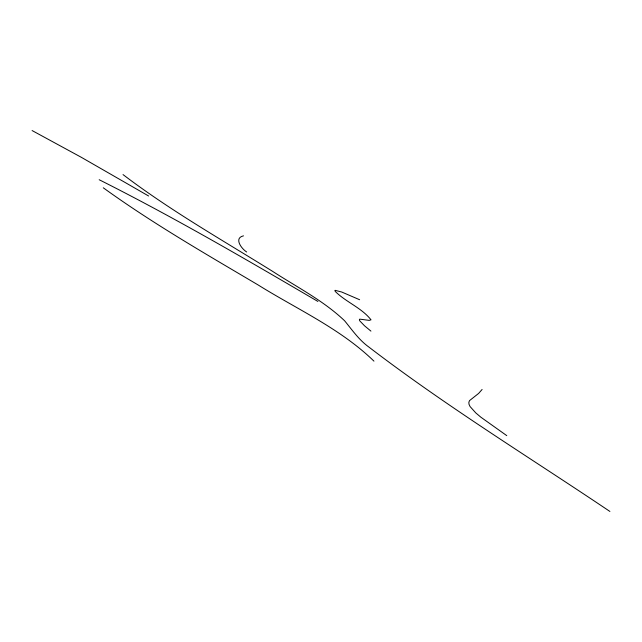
<?xml version="1.0" encoding="UTF-8"?>
<svg xmlns="http://www.w3.org/2000/svg" width="642" height="642" viewBox="0 0 642 642"><rect width="100%" height="100%" fill="white"/><g stroke="black" fill="none" stroke-linecap="round" stroke-linejoin="round"><path stroke-width="0.96" d="M482.102 389.469L478.643 393.41L469.543 400.6L468.869 402.245L468.981 404.187L470.056 406.538L475.786 412.91L480.818 417.164L506.771 435.637M243.487 235.847C233.503 238.062 241.601 248.863 246.648 251.969M359.616 299.726L341.704 292.014L335.108 290.328A56.095 3.86 29.8 0 0 337.09 293.169C347.667 302.775 362.273 308.569 371.02 319.844L369.15 320.366L359.785 319.146A98.033 7.624 30.1 0 0 359.929 321.016L364.487 325.767L370.924 331.112M99.189 179.728C173.765 217.197 245.902 259.28 317.878 301.451M32.1 130.551L81.422 157.37L148.607 195.995M609.9 511.449C529.201 457.152 446.021 406.153 368.749 346.961C358.95 339.907 352.153 329.972 344.626 320.791C323.448 300.625 296.989 287.151 272.625 271.365C222.228 240.004 170.363 210.576 123.031 174.592M103.282 187.793C152.772 223.536 205.737 253.943 258.204 285.008C297.318 309.388 340.557 328.688 373.949 361.141"/></g></svg>
